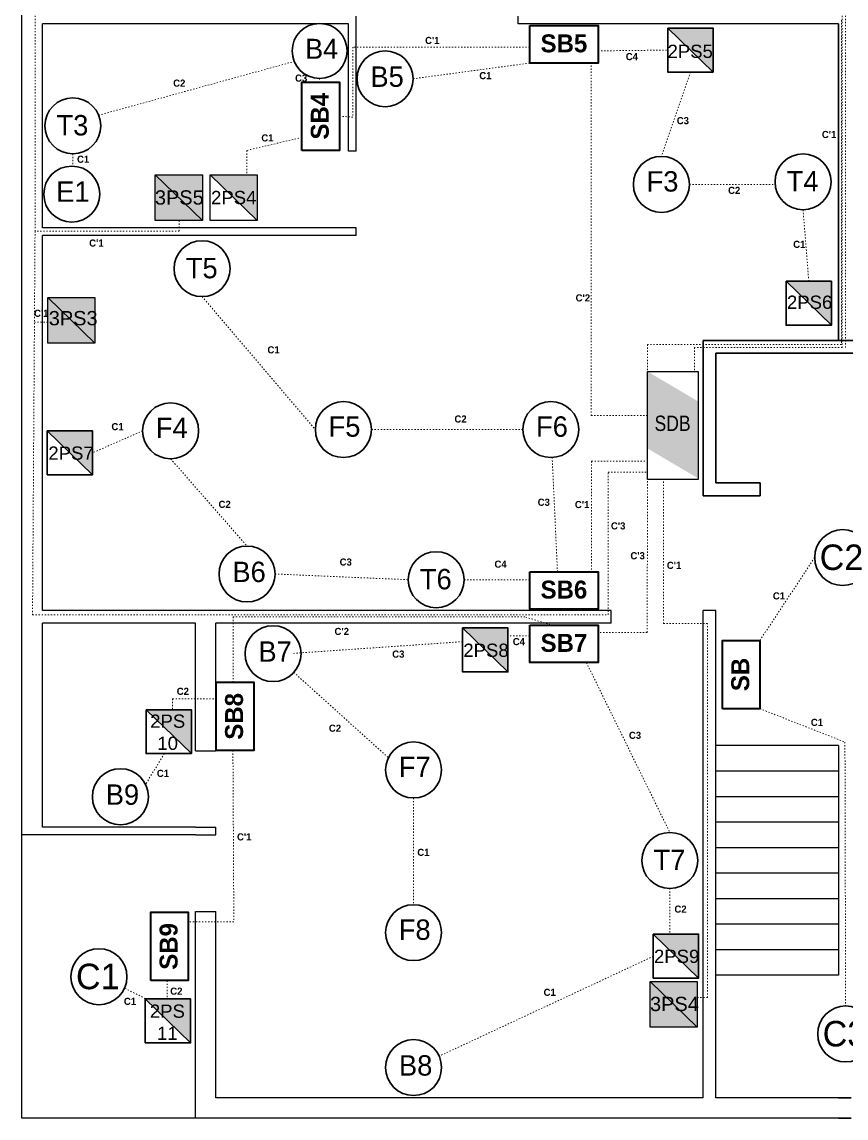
# Model space of a CAD drawing. Header units: inches. Extents: x 633521 to 2450508, y -834496 to 165976.
# Drawn here: x 2349464 to 2357539, y 148929 to 159672 of the extents above; entities that cross this region are included whole.
import ezdxf

# ---------------------------------------------------------------- set-up
doc = ezdxf.new("R2010")
doc.units = ezdxf.units.IN
doc.header["$MEASUREMENT"] = 0
doc.linetypes.add('ACAD_ISO03W100', pattern=[30, 12, -18])
doc.layers.add('ELE', color=1, linetype='Continuous')
doc.styles.get("Standard").update_dxf_attribs({"font": 'technic_.ttf'})

msp = doc.modelspace()

# ---------------------------------------------------------------- hatches: boundary and pattern name
at = {"true_color": 0xed1f24}
h = msp.add_hatch(color=240, dxfattribs=at)
h.dxf.hatch_style = 1
h.paths.add_polyline_path([(2356236.9, 159180.5), (2356236.9, 159611.3), (2355792.7, 159611.3)])
h = msp.add_hatch(color=240, dxfattribs=at)
h.dxf.hatch_style = 1
h.paths.add_polyline_path([(2351232.1, 157725.7), (2351232.1, 158173.3), (2350770.5, 158173.3)])
at = {"true_color": 0x000000}
h = msp.add_hatch(color=18, dxfattribs=at)
h.dxf.hatch_style = 1
h.paths.add_polyline_path([(2350770.5, 158173.3), (2350770.5, 157725.7), (2351232.1, 157725.7)])
at = {"true_color": 0xed1f24}
h = msp.add_hatch(color=240, dxfattribs=at)
h.dxf.hatch_style = 1
h.paths.add_polyline_path([(2351770.5, 157727), (2351770.5, 158174.6), (2351309, 158174.6)])
h = msp.add_hatch(color=240, dxfattribs=at)
h.dxf.hatch_style = 1
h.paths.add_polyline_path([(2357396.5, 156699.3), (2357396.5, 157130), (2356952.4, 157130)])
h = msp.add_hatch(color=240, dxfattribs=at)
h.dxf.hatch_style = 1
h.paths.add_polyline_path([(2350179.5, 156522.1), (2350179.5, 156969.7), (2349718, 156969.7)])
at = {"true_color": 0x000000}
h = msp.add_hatch(color=18, dxfattribs=at)
h.dxf.hatch_style = 1
h.paths.add_polyline_path([(2349718, 156969.7), (2349718, 156522.1), (2350179.5, 156522.1)])
h = msp.add_hatch(color=18, dxfattribs=at)
h.dxf.hatch_style = 1
h.paths.add_polyline_path([(2355593.4, 155492), (2356091.6, 155197.5), (2356091.6, 155951.7), (2355593.4, 156246.2)])
at = {"true_color": 0xed1f24}
h = msp.add_hatch(color=240, dxfattribs=at)
h.dxf.hatch_style = 1
h.paths.add_polyline_path([(2350155.9, 155233.5), (2350155.9, 155664.3), (2349711.7, 155664.3)])
h = msp.add_hatch(color=240, dxfattribs=at)
h.dxf.hatch_style = 1
h.paths.add_polyline_path([(2354226.4, 153302), (2354226.4, 153732.8), (2353782.2, 153732.8)])
h = msp.add_hatch(color=240, dxfattribs=at)
h.dxf.hatch_style = 1
h.paths.add_polyline_path([(2351124.9, 152500.5), (2351124.9, 152931.2), (2350680.7, 152931.2)])
h = msp.add_hatch(color=240, dxfattribs=at)
h.dxf.hatch_style = 1
h.paths.add_polyline_path([(2356094.6, 150300.7), (2356094.6, 150731.4), (2355650.4, 150731.4)])
h = msp.add_hatch(color=240, dxfattribs=at)
h.dxf.hatch_style = 1
h.paths.add_polyline_path([(2356080.3, 149820.2), (2356080.3, 150267.8), (2355618.7, 150267.8)])
at = {"true_color": 0x000000}
h = msp.add_hatch(color=18, dxfattribs=at)
h.dxf.hatch_style = 1
h.paths.add_polyline_path([(2355618.7, 150267.8), (2355618.7, 149820.2), (2356080.3, 149820.2)])
at = {"true_color": 0xed1f24}
h = msp.add_hatch(color=240, dxfattribs=at)
h.dxf.hatch_style = 1
h.paths.add_polyline_path([(2351117, 149665.6), (2351117, 150096.4), (2350672.8, 150096.4)])

# ---------------------------------------------------------------- linework, layer by layer
at = {"color": 219, "linetype": 'ACAD_ISO03W100', "lineweight": 15, "true_color": 0x642165}
for p, q in [((2349592.5, 157620.5), (2349592.5, 163021.5)), ((2357502, 163061.5), (2357502, 156481)), ((2357534, 163062.5), (2357534, 156482)), ((2351006, 157725.7), (2351006, 157620.5)), ((2349592.5, 157620.5), (2349568, 153861)), ((2351006, 157620.5), (2349592.5, 157620.5)), ((2349718, 156729), (2349585.3, 156729)), ((2357502, 156481), (2356053.5, 156481)), ((2356053.5, 156481), (2356053.5, 156246.2)), ((2355208.5, 153861), (2355208.5, 155258)), ((2355208.5, 155258), (2355593.4, 155258)), ((2355750, 153774.5), (2355750, 155188.8)), ((2349568, 153861), (2355208.5, 153861)), ((2356182, 153774.5), (2355750, 153774.5)), ((2356182, 150109.1), (2356182, 153774.5)), ((2356080.3, 150109.1), (2356182, 150109.1))]:
    msp.add_line(p, q, dxfattribs=at)
at = {"color": 18, "lineweight": 30, "true_color": 0x000000}
for p, q in [((2357464, 159653.8), (2357464, 156555.2)), ((2356139, 155227.2), (2356139, 156550.7)), ((2358389, 156550.7), (2356139, 156550.7)), ((2357464, 156555.2), (2357464, 156550.7)), ((2356264, 155227.2), (2356264, 156425.7)), ((2358389, 156425.7), (2356264, 156425.7)), ((2356139, 155227.2), (2356139, 155028.8)), ((2356264, 155227.2), (2356264, 155153.2)), ((2356264, 155153.2), (2356696.1, 155153.2)), ((2356696.1, 155153.2), (2356696.1, 155028.2)), ((2356264, 155028.8), (2356139, 155028.8)), ((2356264, 155028.2), (2356696.1, 155028.2)), ((2357464, 149128.8), (2357589, 149128.8)), ((2357464, 148928.8), (2357589, 148928.8))]:
    msp.add_line(p, q, dxfattribs=at)
at = {"color": 116, "linetype": 'ACAD_ISO03W100', "lineweight": 15, "true_color": 0x136734}
for p, q in [((2357493.5, 159689.5), (2357493.5, 156510.5)), ((2354439.4, 159426), (2352706.5, 159426)), ((2352706.5, 159426), (2352706.5, 158739)), ((2355043, 155813.1), (2355043, 159269)), ((2352706.5, 158739), (2352575.3, 158747.5)), ((2357493.5, 156510.5), (2355594.5, 156510.5)), ((2355594.5, 156510.5), (2355594.5, 156246.2)), ((2355593.4, 155813.1), (2355043, 155813.1)), ((2355046.5, 155366), (2355593.4, 155366)), ((2355591, 153689), (2355593.4, 155188.8)), ((2354393, 153841), (2351534.5, 153841)), ((2351534.5, 153841), (2351534.5, 153202.5)), ((2354641.6, 153764.6), (2354393, 153841)), ((2355591, 153689), (2355109.3, 153689)), ((2351531.5, 152532.5), (2351540.5, 150853)), ((2351540.5, 150853), (2351094.3, 150853))]:
    msp.add_line(p, q, dxfattribs=at)
at = {"color": 18, "true_color": 0x000000}
for p, q in [((2355792.7, 159611.3), (2356236.9, 159180.5)), ((2350770.5, 158173.3), (2351232.1, 157725.7)), ((2351309, 158174.6), (2351770.5, 157727)), ((2356952.4, 157130), (2357396.5, 156699.3)), ((2349718, 156969.7), (2350179.5, 156522.1)), ((2349711.7, 155664.3), (2350155.9, 155233.5)), ((2353782.2, 153732.8), (2354226.4, 153302)), ((2350680.7, 152931.2), (2351124.9, 152500.5)), ((2355650.4, 150731.4), (2356094.6, 150300.7)), ((2355618.7, 150267.8), (2356080.3, 149820.2)), ((2350672.8, 150096.4), (2351117, 149665.6))]:
    msp.add_line(p, q, dxfattribs=at)
at = {"color": 5, "linetype": 'ACAD_ISO03W100', "lineweight": 15}
for p, q in [((2355109.3, 159388.5), (2355792.7, 159395.9)), ((2350216.3, 158757.9), (2352132.5, 159285)), ((2354439.4, 159269), (2353296.1, 159114.8)), ((2352381.2, 159118.8), (2352381.2, 159082.5)), ((2356014.8, 159180.5), (2355729.8, 158354.1)), ((2352207.7, 158540.5), (2351667, 158412.5)), ((2349962.5, 158379.5), (2349962.5, 158258.6)), ((2351667, 158412.5), (2351667, 158174.6)), ((2356004.1, 158079.8), (2356844.3, 158079.8)), ((2357117.5, 157830.2), (2357174.5, 157130)), ((2351229.3, 156979.5), (2352339.5, 155677)), ((2354372.2, 155677), (2352888.1, 155677)), ((2350646.7, 155664.3), (2350155.9, 155448.9)), ((2350921, 155390), (2351669.6, 154535.5)), ((2354711.5, 154283.1), (2354659.8, 155403)), ((2356695.3, 153611), (2357231.7, 154422.5)), ((2351943.9, 154261.2), (2353248.5, 154205.2)), ((2353797.1, 154205.2), (2354439.4, 154205.5)), ((2354439.4, 153653.8), (2354226.4, 153653.8)), ((2353782.2, 153597.8), (2352113, 153482.7)), ((2354995, 153393), (2355812.5, 151728.1)), ((2352128.2, 153296.7), (2353054.9, 152460.6)), ((2350941, 153038), (2350939.5, 152931.2)), ((2350941, 153038), (2351364, 153038)), ((2356695.3, 152941), (2357528.5, 152613.9)), ((2357528.5, 152613.9), (2357534.8, 150027.3)), ((2350860, 152500.5), (2350674.9, 152199.3)), ((2353301.5, 152066.2), (2353301.5, 151020.3)), ((2355812.5, 151179.5), (2355812.5, 150731.4)), ((2355650.4, 150514), (2353552.1, 149535.6)), ((2350672.8, 150100), (2350469.7, 150202.6)), ((2350888, 150276), (2350888, 150096.4))]:
    msp.add_line(p, q, dxfattribs=at)
at = {"color": 18, "lineweight": 35, "true_color": 0x000000}
for points in [[(2354439.4, 159636.6), (2355109.3, 159636.6), (2355109.3, 159269), (2354439.4, 159269)], [(2352207.7, 158412.5), (2352207.7, 159082.5), (2352575.3, 159082.5), (2352575.3, 158412.5)], [(2354439.4, 154283.1), (2355109.3, 154283.1), (2355109.3, 153915.5), (2354439.4, 153915.5)], [(2354439.4, 153760.6), (2355109.3, 153760.6), (2355109.3, 153393), (2354439.4, 153393)], [(2356327.7, 152941), (2356327.7, 153611), (2356695.3, 153611), (2356695.3, 152941)], [(2351367.7, 152530.5), (2351367.7, 153200.5), (2351735.3, 153200.5), (2351735.3, 152530.5)], [(2350726.7, 150276), (2350726.7, 150946), (2351094.3, 150946), (2351094.3, 150276)]]:
    msp.add_lwpolyline(points, close=True, dxfattribs=at)
at = {"color": 18, "lineweight": 30, "true_color": 0x000000}
for points in [[(2355792.7, 159611.3), (2356236.9, 159611.3), (2356236.9, 159180.5), (2355792.7, 159180.5)], [(2356952.4, 157130), (2357396.5, 157130), (2357396.5, 156699.3), (2356952.4, 156699.3)], [(2349711.7, 155664.3), (2350155.9, 155664.3), (2350155.9, 155233.5), (2349711.7, 155233.5)], [(2353782.2, 153732.8), (2354226.4, 153732.8), (2354226.4, 153302), (2353782.2, 153302)], [(2350680.7, 152931.2), (2351124.9, 152931.2), (2351124.9, 152500.5), (2350680.7, 152500.5)], [(2355650.4, 150731.4), (2356094.6, 150731.4), (2356094.6, 150300.7), (2355650.4, 150300.7)], [(2350672.8, 150096.4), (2351117, 150096.4), (2351117, 149665.6), (2350672.8, 149665.6)]]:
    msp.add_lwpolyline(points, close=True, dxfattribs=at)
at = {"color": 18, "true_color": 0x000000}
for points in [[(2350770.5, 158173.3), (2351232.1, 158173.3), (2351232.1, 157725.7), (2350770.5, 157725.7)], [(2351309, 158174.6), (2351770.5, 158174.6), (2351770.5, 157727), (2351309, 157727)], [(2349718, 156969.7), (2350179.5, 156969.7), (2350179.5, 156522.1), (2349718, 156522.1)], [(2355593.4, 156246.2), (2356091.6, 156246.2), (2356091.6, 155188.8), (2355593.4, 155188.8)], [(2355618.7, 150267.8), (2356080.3, 150267.8), (2356080.3, 149820.2), (2355618.7, 149820.2)]]:
    msp.add_lwpolyline(points, close=True, dxfattribs=at)
at = {"color": 116, "linetype": 'ACAD_ISO03W100', "lineweight": 15, "true_color": 0x136734}
msp.add_lwpolyline([(2355046.5, 155366), (2355046.5, 154283.1)], dxfattribs=at)
at = {"color": 18, "lineweight": 30, "true_color": 0x000000}
for centre, radius in [((2352381.2, 159388), 269.2), ((2353021.8, 159114.8), 274.3), ((2349962.5, 158653.8), 274.3), ((2357117.5, 158104.5), 274.3), ((2349952.5, 157984.5), 274.3), ((2355729.8, 158079.8), 274.3), ((2351229.3, 157253.8), 274.3), ((2350921, 155664.3), 274.3), ((2352613.8, 155677), 274.3), ((2354646.5, 155677), 274.3), ((2357506, 154422.5), 274.3), ((2351669.6, 154261.2), 274.3), ((2353522.8, 154205.2), 274.3), ((2351924.5, 153480.5), 274.3), ((2353301.5, 152340.5), 274.3), ((2350428.7, 152078.3), 274.3), ((2355812.5, 151453.8), 274.3), ((2353301.5, 150746), 274.3), ((2350219, 150314), 274.3), ((2357535.5, 149753), 274.3), ((2353301.5, 149424), 274.3)]:
    msp.add_circle(centre, radius, dxfattribs=at)
at = {"layer": 'ELE', "color": 18, "true_color": 0x000000}
for p, q in [((2349464, 148928.8), (2349464, 163928.8)), ((2352664, 159653.8), (2349664, 159653.8)), ((2349664, 157653.8), (2349664, 159653.8)), ((2352664, 158403.8), (2352664, 159653.8)), ((2352739, 158403.8), (2352739, 159728.8)), ((2354326.5, 159653.8), (2354326.5, 159728.8)), ((2357464, 159653.8), (2354326.5, 159653.8)), ((2352739, 158403.8), (2352664, 158403.8)), ((2352739, 157653.8), (2349664, 157653.8)), ((2352739, 157578.8), (2352739, 157653.8)), ((2352739, 157578.8), (2349664, 157578.8)), ((2349664, 153903.8), (2349664, 157578.8)), ((2355239, 153903.8), (2349664, 153903.8)), ((2355239, 153778.8), (2355239, 153903.8)), ((2356264, 153903.8), (2356139, 153903.8)), ((2356139, 153778.8), (2356139, 153903.8)), ((2356264, 149128.8), (2356264, 153903.8)), ((2351164, 153778.8), (2349664, 153778.8)), ((2349664, 151778.8), (2349664, 153778.8)), ((2351164, 152528.8), (2351164, 153778.8)), ((2355239, 153778.8), (2351364, 153778.8)), ((2351364, 152528.8), (2351364, 153778.8)), ((2356139, 149128.8), (2356139, 153778.8)), ((2357464, 152578.8), (2356264, 152578.8)), ((2357464, 152578.8), (2357464, 150328.8)), ((2351164, 152528.8), (2351364, 152528.8)), ((2357464, 152328.8), (2356264, 152328.8)), ((2357464, 152078.8), (2356264, 152078.8)), ((2357464, 151828.8), (2356264, 151828.8)), ((2351164, 151703.8), (2349464, 151703.8)), ((2351164, 151778.8), (2349664, 151778.8)), ((2351164, 151778.8), (2351364, 151778.8)), ((2351164, 151703.8), (2351364, 151703.8)), ((2351364, 151703.8), (2351364, 151778.8)), ((2357464, 151578.8), (2356264, 151578.8)), ((2357464, 151328.8), (2356264, 151328.8)), ((2357464, 151078.8), (2356264, 151078.8)), ((2351164, 148928.8), (2351164, 150953.8)), ((2351164, 150953.8), (2351364, 150953.8)), ((2351364, 149128.8), (2351364, 150953.8)), ((2357464, 150828.8), (2356264, 150828.8)), ((2357464, 150578.8), (2356264, 150578.8)), ((2357464, 150328.8), (2356264, 150328.8)), ((2356139, 149128.8), (2351364, 149128.8)), ((2357464, 149128.8), (2356264, 149128.8)), ((2357464, 148928.8), (2349464, 148928.8))]:
    msp.add_line(p, q, dxfattribs=at)

# ---------------------------------------------------------------- texts
at = {"color": 18, "true_color": 0x000000, "attachment_point": 1}
for s, heights, insert, char_height in [('\\pxqc;{\\fFranklin Gothic Book|b1|i0|c0|p34;\\C256;SB5}', [0], (2354620.7, 159550), 175.905), ("\\pxqc;{\\fFranklin Gothic Book|b1|i0|c0|p34;\\C116;\\c3434259;C'1}", [0], (2353331, 159525.7), 70), ('\\pxqc;{\\fFranklin Gothic Book|b1|i0|c0|p34;\\C177;\\c8991017;C4}', [0], (2355286.5, 159367.3), 70), ('\\pxqc;{\\fFranklin Gothic Book|b1|i0|c0|p34;\\C177;\\c8991017;C3}', [0], (2352046.1, 159156.4), 70), ('\\pxqc;{\\fFranklin Gothic Book|b1|i0|c0|p34;\\C177;\\c8991017;C1}', [0], (2353851.5, 159180.8), 70), ('\\pxqc;{\\fFranklin Gothic Book|b1|i0|c0|p34;\\C177;\\c8991017;C2}', [0], (2350851.7, 159107.3), 70), ('\\pxqc;{\\fFranklin Gothic Book|b1|i0|c0|p34;\\C177;\\c8991017;C3}', [0], (2355786.1, 158739.6), 70), ("\\pxqc;{\\fFranklin Gothic Book|b1|i0|c0|p34;\\C219;\\c6627684;C'1}", [0], (2357219.1, 158603.7), 70), ('\\pxqc;{\\fFranklin Gothic Book|b1|i0|c0|p34;\\C177;\\c8991017;C1}', [0], (2351715.5, 158570.3), 70), ('\\pxqc;{\\fFranklin Gothic Book|b1|i0|c0|p34;\\C177;\\c8991017;C1}', [0], (2349909.6, 158361.3), 70), ('\\pxqc;{\\fFranklin Gothic Book|b1|i0|c0|p34;\\C177;\\c8991017;C2}', [0], (2356289, 158056.3), 70), ("\\pxqc;{\\fFranklin Gothic Book|b1|i0|c0|p34;\\C219;\\c6627684;C'1}", [0], (2350039.9, 157539.8), 70), ('\\pxqc;{\\fFranklin Gothic Book|b1|i0|c0|p34;\\C177;\\c8991017;C1}', [0], (2356927, 157527.3), 70), ("\\pxqc;{\\fFranklin Gothic Book|b1|i0|c0|p34;\\C116;\\c3434259;C'2}", [0], (2354806.5, 157002.6), 70), ("\\pxqc;{\\fFranklin Gothic Book|b1|i0|c0|p34;\\C219;\\c6627684;C'1}", [0], (2349499.5, 156851.6), 70), ('\\pxqc;{\\fFranklin Gothic Book|b1|i0|c0|p34;\\C177;\\c8991017;C1}', [0], (2351775.5, 156493.3), 70), ('\\pxqc;{\\fFranklin Gothic Book|b1|i0|c0|p34;\\C177;\\c8991017;C2}', [194.8], (2353608, 155815.5), 70), ('\\pxqc;{\\fFranklin Gothic Book|b1|i0|c0|p34;\\C177;\\c8991017;C1}', [0], (2350246.5, 155740.3), 70), ('\\pxqc;{\\fFranklin Gothic Book|b1|i0|c0|p34;\\C177;\\c8991017;C2}', [0], (2351296.5, 154979.1), 70), ('\\pxqc;{\\fFranklin Gothic Book|b1|i0|c0|p34;\\C177;\\c8991017;C3}', [0], (2354423.5, 154999.3), 70), ("\\pxqc;{\\fFranklin Gothic Book|b1|i0|c0|p34;\\C116;\\c3434259;C'1}", [0], (2354799.4, 154976.8), 70), ("\\pxqc;{\\fFranklin Gothic Book|b1|i0|c0|p34;\\C219;\\c6627684;C'3}", [0], (2355152.4, 154767.8), 70), ('\\pxqc;{\\fFranklin Gothic Book|b1|i0|c0|p34;\\C177;\\c8991017;C3}', [0], (2352483, 154413.8), 70), ('\\pxqc;{\\fFranklin Gothic Book|b1|i0|c0|p34;\\C177;\\c8991017;C4}', [0], (2354000, 154392.8), 70), ("\\pxqc;{\\fFranklin Gothic Book|b1|i0|c0|p34;\\C116;\\c3434259;C'3}", [0], (2355343, 154475.3), 70), ("\\pxqc;{\\fFranklin Gothic Book|b1|i0|c0|p34;\\C219;\\c6627684;C'1}", [0], (2355699.9, 154381.3), 70), ('\\pxqc;{\\fFranklin Gothic Book|b1|i0|c0|p34;\\C256;SB6}', [0], (2354620.7, 154196.5), 175.905), ('\\pxqc;{\\fFranklin Gothic Book|b1|i0|c0|p34;\\C177;\\c8991017;C1}', [0], (2356727.7, 154081.7), 70), ("\\pxqc;{\\fFranklin Gothic Book|b1|i0|c0|p34;\\C116;\\c3434259;C'2}", [0], (2352444, 153733.5), 70), ('\\pxqc;{\\fFranklin Gothic Book|b1|i0|c0|p34;\\C177;\\c8991017;C4}', [0], (2354179, 153633.4), 70), ('\\pxqc;{\\fFranklin Gothic Book|b1|i0|c0|p34;\\C256;SB7}', [0], (2354620.7, 153674), 175.905), ('\\pxqc;{\\fFranklin Gothic Book|b1|i0|c0|p34;\\C177;\\c8991017;C3}', [0], (2352998, 153511.3), 70), ('\\pxqc;{\\fFranklin Gothic Book|b1|i0|c0|p34;\\C177;\\c8991017;C2}', [0], (2350886.5, 153146.3), 70), ('\\pxqc;{\\fFranklin Gothic Book|b1|i0|c0|p34;\\C177;\\c8991017;C2}', [0], (2352377.5, 152784.8), 70), ('\\pxqc;{\\fFranklin Gothic Book|b1|i0|c0|p34;\\C177;\\c8991017;C1}', [0], (2357100.4, 152841.9), 70), ('\\pxqc;{\\fFranklin Gothic Book|b1|i0|c0|p34;\\C177;\\c8991017;C3}', [0], (2355317.5, 152715.3), 70), ('\\pxqc;{\\fFranklin Gothic Book|b1|i0|c0|p34;\\C177;\\c8991017;C1}', [0], (2350691.5, 152342.3), 70), ("\\pxqc;{\\fFranklin Gothic Book|b1|i0|c0|p34;\\C116;\\c3434259;C'1}", [0], (2351488.4, 151719.8), 70), ('\\pxqc;{\\fFranklin Gothic Book|b1|i0|c0|p34;\\C177;\\c8991017;C1}', [0], (2353244, 151568.3), 70), ('\\pxqc;{\\fFranklin Gothic Book|b1|i0|c0|p34;\\C177;\\c8991017;C2}', [0], (2355763.5, 151011.8), 70), ('\\pxqc;{\\fFranklin Gothic Book|b1|i0|c0|p34;\\C177;\\c8991017;C2}', [128], (2350823.1, 150207.8), 70), ('\\pxqc;{\\fFranklin Gothic Book|b1|i0|c0|p34;\\C177;\\c8991017;C1}', [0], (2354481.5, 150196.3), 70), ('\\pxqc;{\\fFranklin Gothic Book|b1|i0|c0|p34;\\C177;\\c8991017;C1}', [0], (2350369, 150107.8), 70)]:
    msp.add_mtext_dynamic_manual_height_columns(s, width=307.967, gutter_width=1099.4, heights=heights, dxfattribs=dict(at, insert=insert, char_height=char_height))
at = {"color": 18, "lineweight": 30, "true_color": 0x000000, "attachment_point": 1}
for s, width, gutter_width, insert, char_height in [('\\pxsm1,qc;{\\fFranklin Gothic Demi|b0|i0|c0|p34;B4}', 451.903, 1226.7, (2352175.2, 159506.7), 196.266), ('\\pxsm1,qc;{\\fFranklin Gothic Demi|b0|i0|c0|p34;B5}', 460.502, 1250, (2352811.9, 159235.8), 200), ('\\pxsm1,qc;{\\fFranklin Gothic Demi|b0|i0|c0|p34;T3}', 460.502, 1250, (2349728.7, 158759.6), 200), ('\\pxsm1,qc;{\\fFranklin Gothic Demi|b0|i0|c0|p34;F3}', 460.502, 1250, (2355510.6, 158209.4), 200), ('\\pxsm1,qc;{\\fFranklin Gothic Demi|b0|i0|c0|p34;T4}', 460.502, 1250, (2356883.7, 158210.3), 200), ('\\pxsm1,qc;{\\fFranklin Gothic Demi|b0|i0|c0|p34;E1}', 460.502, 1250, (2349732.7, 158109.3), 200), ('\\pxsm1,qc;{\\fFranklin Gothic Demi|b0|i0|c0|p34;T5}', 460.502, 1250, (2350995.5, 157359.6), 200), ('\\pxsm1,qc;{\\fFranklin Gothic Demi|b0|i0|c0|p34;F4}', 460.502, 1250, (2350701.8, 155793.9), 200), ('\\pxsm1,qc;{\\fFranklin Gothic Demi|b0|i0|c0|p34;F5}', 460.502, 1250, (2352394.6, 155806.6), 200), ('\\pxsm1,qc;{\\fFranklin Gothic Demi|b0|i0|c0|p34;F6}', 460.502, 1250, (2354427.3, 155806.6), 200), ('\\pxqc;{\\C255;\\c16777215;SDB}', 498.198, 1250, (2355590.1, 155813.1), 150), ('\\pxsm1,qc;{\\fFranklin Gothic Demi|b0|i0|c0|p34;C2}', 460.502, 1250, (2357264.1, 154550.3), 250), ('\\pxsm1,qc;{\\fFranklin Gothic Demi|b0|i0|c0|p34;B6}', 460.502, 1250, (2351459.7, 154382.2), 200), ('\\pxsm1,qc;{\\fFranklin Gothic Demi|b0|i0|c0|p34;T6}', 460.502, 1250, (2353289, 154311), 200), ('\\pxsm1,qc;{\\fFranklin Gothic Demi|b0|i0|c0|p34;B7}', 460.502, 1250, (2351714.6, 153601.5), 200), ('\\pxsm1,qc;{\\fFranklin Gothic Demi|b0|i0|c0|p34;F7}', 460.502, 1250, (2353082.3, 152470.1), 200), ('\\pxsm1,qc;{\\fFranklin Gothic Demi|b0|i0|c0|p34;B9}', 460.502, 1250, (2350218.8, 152199.3), 200), ('\\pxsm1,qc;{\\fFranklin Gothic Demi|b0|i0|c0|p34;T7}', 460.502, 1250, (2355578.7, 151559.6), 200), ('\\pxsm1,qc;{\\fFranklin Gothic Demi|b0|i0|c0|p34;F8}', 460.502, 1250, (2353082.3, 150875.6), 200), ('\\pxsm1,qc;{\\fFranklin Gothic Demi|b0|i0|c0|p34;C1}', 460.502, 1250, (2349977.1, 150441.8), 250), ('\\pxsm1,qc;{\\fFranklin Gothic Demi|b0|i0|c0|p34;C3}', 460.502, 1250, (2357293.6, 149880.8), 250), ('\\pxsm1,qc;{\\fFranklin Gothic Demi|b0|i0|c0|p34;B8}', 460.502, 1250, (2353091.6, 149545), 200)]:
    msp.add_mtext_dynamic_manual_height_columns(s, width=width, gutter_width=gutter_width, heights=[0], dxfattribs=dict(at, insert=insert, char_height=char_height))
at = {"color": 7, "lineweight": 30, "true_color": 0xffffff, "attachment_point": 1}
for s, width, insert, char_height in [('{\\fArial|b0|i0|c0|p34;\\C256;\\c0;2PS5}', 163.908, (2355790.1, 159448.8), 130), ('{\\fArial|b0|i0|c0|p34;3PS5}', 140, (2350767, 158021.6), 140), ('{\\fArial|b0|i0|c0|p34;\\C256;\\c0;2PS4}', 163.908, (2351317.1, 158015.9), 130), ('{\\fArial|b0|i0|c0|p34;\\C256;\\c0;2PS6}', 163.908, (2356960.1, 156989.8), 130), ('{\\fArial|b0|i0|c0|p34;3PS3}', 163.908, (2349726.9, 156838.7), 140), ('{\\fArial|b0|i0|c0|p34;\\C256;\\c0;2PS7}', 163.908, (2349723.1, 155510.8), 130), ('{\\fArial|b0|i0|c0|p34;\\C256;\\c0;2PS8}', 163.908, (2353789.2, 153578.7), 130), ('\\pxqc;{\\fArial|b0|i0|c0|p34;\\C256;\\c0;2PS\\P10}', 163.908, (2350810.3, 152883.9), 130), ('{\\fArial|b0|i0|c0|p34;\\C256;\\c0;2PS9}', 163.908, (2355657.4, 150578.9), 130), ('{\\fArial|b0|i0|c0|p34;3PS4}', 140, (2355618.5, 150117.2), 140), ('\\pxqc;{\\fArial|b0|i0|c0|p34;\\C256;\\c0;2PS\\P11}', 163.908, (2350807.4, 150041.6), 130)]:
    msp.add_mtext_dynamic_manual_height_columns(s, width=width, gutter_width=1365.9, heights=[0], dxfattribs=dict(at, insert=insert, char_height=char_height))
at = {"color": 18, "true_color": 0x000000, "char_height": 175.905, "attachment_point": 1, "rotation": 90}
for s, insert in [('\\pxqc;{\\fFranklin Gothic Book|b1|i0|c0|p34;\\C256;SB4}', (2352294.3, 158593.9)), ('\\pxqc;{\\fFranklin Gothic Book|b1|i0|c0|p34;\\C256;SB}', (2356414.3, 153122.4)), ('\\pxqc;{\\fFranklin Gothic Book|b1|i0|c0|p34;\\C256;SB8}', (2351454.3, 152711.9)), ('\\pxqc;{\\fFranklin Gothic Book|b1|i0|c0|p34;\\C256;SB9}', (2350813.3, 150457.4))]:
    msp.add_mtext_dynamic_manual_height_columns(s, width=307.967, gutter_width=1099.4, heights=[0], dxfattribs=dict(at, insert=insert))

doc.saveas('drawing.dxf')
